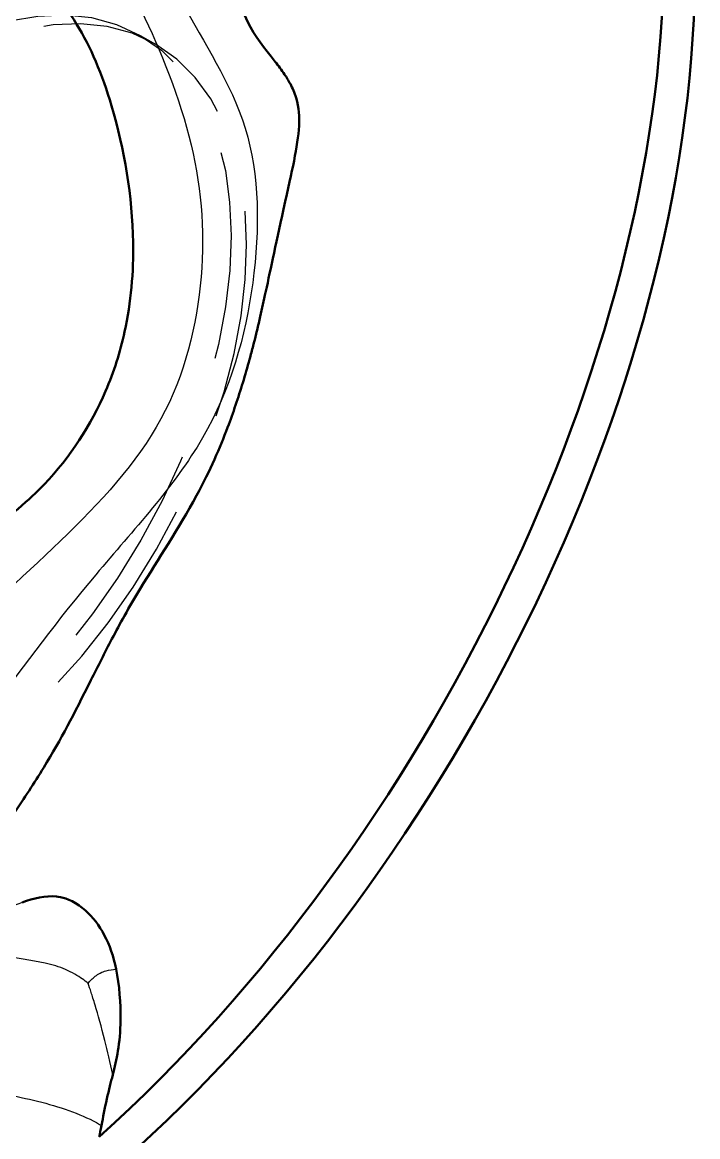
# Model space of a CAD drawing. Header units: millimetres. Extents: x 0 to 420, y 0 to 297.
# Drawn here: x 100.91 to 108.64, y 216.85 to 229.6 of the extents above; entities that cross this region are included whole.
import ezdxf

# ---------------------------------------------------------------- set-up
doc = ezdxf.new("R2010")
doc.units = ezdxf.units.MM
doc.header["$LTSCALE"] = 0.75
doc.linetypes.add('HIDDEN2', pattern=[4.7625, 3.175, -1.5875])
for name, color, linetype, lineweight in [('Hidden', 7, 'HIDDEN2', 25), ('Visible', 7, 'Continuous', 50), ('Visible Narrow', 7, 'Continuous', 25)]:
    doc.layers.add(name, color=color, linetype=linetype, lineweight=lineweight)

msp = doc.modelspace()

# ---------------------------------------------------------------- linework, layer by layer
at = {"layer": 'Hidden', "extrusion": (-2e-16, -0.817547, 0.575862)}
msp.add_line((102.2613, 229.449), (102.438, 229.3472), dxfattribs=at)
at = {"layer": 'Hidden'}
msp.add_ellipse((99.7661, 225.1161), major_axis=(2.4952, 4.3329), ratio=0.5780931, start_param=3.1415927, end_param=9.424778, dxfattribs=at)
at = {"layer": 'Hidden', "extrusion": (-9e-16, 5e-16, -1)}
msp.add_ellipse((99.9429, 225.0143), major_axis=(2.4952, 4.3329), ratio=0.5780931, start_param=-1.5707963, end_param=4.712389, dxfattribs=at)
at = {"layer": 'Hidden', "extrusion": (-9.5533e-12, 2.80756e-11, -1)}
msp.add_open_spline([(100.9138, 219.5299), (100.8051, 219.4911), (100.6975, 219.4437), (100.529, 219.3827), (100.4647, 219.3633), (100.4122, 219.3592)], degree=3, knots=[-0.24027293, -0.24027293, -0.24027293, -0.24027293, -0.09696711, -0.09696711, 0, 0, 0, 0], dxfattribs=at)
at = {"layer": 'Visible', "extrusion": (-6e-16, 3e-16, -1)}
for centre, start_param, end_param in [((99.4126, 225.3197), 0.7980702, 2.085304), ((99.7661, 225.1161), 0.779244, 2.0991988)]:
    msp.add_ellipse(centre, major_axis=(6.2379, 10.8323), ratio=0.5780931, start_param=start_param, end_param=end_param, dxfattribs=at)
at = {"layer": 'Visible'}
for points, knots in [([(100.3929, 219.8924), (100.4901, 220.0694), (100.6399, 220.2846), (100.9383, 220.7265), (101.0471, 220.8911), (101.3641, 221.4077), (101.4991, 221.6745), (101.7784, 222.2306), (101.8568, 222.3872), (101.9855, 222.6327), (102.0326, 222.7204), (102.1416, 222.9161), (102.1981, 223.0125), (102.4726, 223.4651), (102.6985, 223.8009), (103.0661, 224.4808), (103.1733, 224.7287), (103.3253, 225.1326), (103.3834, 225.3055), (103.4625, 225.5646), (103.4881, 225.6535), (103.5268, 225.7947), (103.5406, 225.8467), (103.5656, 225.9439), (103.5769, 225.9889), (103.6011, 226.0881), (103.6139, 226.1418), (103.6481, 226.2895), (103.6681, 226.3801), (103.7415, 226.7181), (103.8064, 227.0304), (103.9536, 227.6994), (103.9916, 227.8667), (104.0508, 228.1631), (104.0727, 228.2966), (104.0838, 228.5125), (104.0789, 228.6206), (104.0272, 228.7925), (104.0046, 228.8446), (103.9586, 228.9315), (103.9361, 228.9679), (103.879, 229.0526), (103.8417, 229.1016), (103.5518, 229.4715), (103.3963, 229.6207), (103.2089, 230.7373), (103.1811, 231.0039), (103.0747, 231.3469), (103.0263, 231.4597), (102.9264, 231.5763), (102.8862, 231.6087), (102.804, 231.6359), (102.7661, 231.6385), (102.7243, 231.6296)], [-8.4099444, -8.4099444, -8.4099444, -8.4099444, -7.8506595, -7.8506595, -7.4456087, -7.4456087, -6.6944674, -6.6944674, -6.3947145, -6.3947145, -6.2252554, -6.2252554, -6.015798, -6.015798, -5.3248129, -5.3248129, -4.7864892, -4.7864892, -4.4011617, -4.4011617, -4.1987797, -4.1987797, -4.0801262, -4.0801262, -3.9771271, -3.9771271, -3.85359, -3.85359, -3.6388579, -3.6388579, -3.087643, -3.087643, -2.7842859, -2.7842859, -2.47641, -2.47641, -2.2181084, -2.2181084, -2.0891422, -2.0891422, -1.987075, -1.987075, -1.8401168, -1.8401168, -0.7959004, -0.7959004, -0.3812753, -0.3812753, -0.1773681, -0.1773681, -0.0742902, -0.0742902, 0, 0, 0, 0]), ([(100.8303, 230.2731), (101.1463, 230.0912), (101.364, 229.8559), (101.6962, 229.316), (101.8264, 229.0049), (102.0819, 228.1459), (102.1726, 227.6027), (102.1868, 226.7423), (102.1588, 226.3972), (102.0332, 225.8255), (101.9617, 225.6003), (101.6987, 224.9893), (101.4629, 224.6253), (101.0574, 224.1987), (100.8335, 223.9787), (100.1123, 223.4978), (99.7703, 223.3086), (99.0522, 222.85), (98.705, 222.5779), (98.3509, 222.3489)], [-10.0385868, -10.0385868, -10.0385868, -10.0385868, -8.5388692, -8.5388692, -7.1229337, -7.1229337, -5.1782259, -5.1782259, -3.9208322, -3.9208322, -3.0669533, -3.0669533, -1.5519644, -1.5519644, -1.0103293, -1.0103293, -0.5751546, -0.5751546, 0, 0, 0, 0]), ([(101.9873, 218.7654), (101.9575, 218.9106), (101.9127, 219.0412), (101.793, 219.267), (101.7201, 219.3618), (101.6125, 219.4577), (101.5884, 219.4769), (101.4505, 219.5737), (101.3565, 219.5924), (101.179, 219.6113), (101.0455, 219.5769), (100.9138, 219.5299)], [-0.62605526, -0.62605526, -0.62605526, -0.62605526, -0.56397036, -0.56397036, -0.50411114, -0.50411114, -0.48779856, -0.48779856, -0.41400898, -0.41400898, -0.24027293, -0.24027293, -0.24027293, -0.24027293]), ([(101.8193, 216.9784), (101.838, 217.075), (101.8552, 217.167), (101.9042, 217.3871), (101.9265, 217.4727), (101.9476, 217.5567)], [-0.23303209, -0.23303209, -0.23303209, -0.23303209, -0.11146019, -0.11146019, 0, 0, 0, 0])]:
    msp.add_open_spline(points, degree=3, knots=knots, dxfattribs=at)
at = {"layer": 'Visible', "extrusion": (-6.1058e-12, 2.005e-13, -1)}
msp.add_open_spline([(101.9476, 217.5567), (101.9915, 217.7319), (102.0336, 217.9094), (102.0395, 218.3738), (102.0244, 218.5843), (101.9873, 218.7654)], degree=3, knots=[-0.75786415, -0.75786415, -0.75786415, -0.75786415, -0.30377787, -0.30377787, 0, 0, 0, 0], dxfattribs=at)
at = {"layer": 'Visible', "extrusion": (-1.56125e-09, 3.01847e-10, -1)}
msp.add_open_spline([(101.7942, 216.8498), (101.8014, 216.8859), (101.8092, 216.9261), (101.8193, 216.9784)], degree=3, dxfattribs=at)
at = {"layer": 'Visible Narrow'}
for points, knots in [([(102.3106, 231.0705), (102.3567, 230.7765), (102.6636, 229.8045), (103.6196, 228.4738), (103.6373, 226.6122), (103.1233, 224.7898), (101.711, 223.2853), (100.7456, 221.9947), (100.1339, 221.1291), (99.8777, 220.7687), (99.7442, 220.584), (99.6966, 220.5191), (99.5952, 220.3826), (99.5414, 220.311), (99.4953, 220.2516)], [-7, -7, -7, -7, -6, -5, -4, -3, -2, -1, -0.5, -0.25, -0.25, -0.125, -0.125, 0, 0, 0, 0]), ([(101.4408, 230.8255), (101.4889, 230.7997), (101.5398, 230.7639), (101.6316, 230.6923), (101.6726, 230.6563), (101.7805, 230.5484), (101.9672, 230.3187), (102.3355, 229.6505), (102.911, 228.2905), (103.0497, 226.7054), (102.6378, 224.9997), (101.3904, 223.6585), (100.1521, 222.5756), (99.4873, 221.9822), (99.2252, 221.7623), (99.0963, 221.6581), (99.0536, 221.6243), (98.9688, 221.5585), (98.9265, 221.5266), (98.8844, 221.4956)], [0, 0, 0, 0, 0.125, 0.125, 0.25, 0.25, 0.5, 1, 2, 3, 4, 5, 6, 6.5, 6.75, 6.75, 6.875, 6.875, 7, 7, 7, 7]), ([(101.6675, 218.6038), (101.6453, 218.6222), (101.6245, 218.6388), (101.5749, 218.6732), (101.5462, 218.691), (101.4482, 218.7462), (101.2253, 218.8445), (100.8028, 218.8862), (100.3115, 219.0194), (99.9942, 219.1159), (99.8266, 219.165), (99.7667, 219.1816), (99.6388, 219.2155), (99.5708, 219.2328), (99.5141, 219.2459)], [-2, -2, -2, -2, -1.875, -1.875, -1.75, -1.75, -1.5, -1, -0.5, -0.25, -0.25, -0.125, -0.125, 0, 0, 0, 0]), ([(101.6675, 218.6038), (101.6786, 218.6184), (101.689, 218.6316), (101.7146, 218.6583), (101.7299, 218.6718), (101.7828, 218.713), (101.8559, 218.7524), (101.9467, 218.7638), (101.9873, 218.7654)], [0, 0, 0, 0, 0.125, 0.125, 0.25, 0.25, 0.5, 0.68404957, 0.68404957, 0.68404957, 0.68404957]), ([(100.761, 217.326), (101.0134, 217.2812), (101.3903, 217.1854), (101.7044, 217.0447), (101.805, 216.987), (101.8122, 216.9827), (101.8193, 216.9784)], [1, 1, 1, 1, 1.5, 1.75, 1.75, 1.76946664, 1.76946664, 1.76946664, 1.76946664])]:
    msp.add_open_spline(points, degree=3, knots=knots, dxfattribs=at)
at = {"layer": 'Visible Narrow', "extrusion": (-1.3467e-11, -4.0363e-12, -1)}
msp.add_open_spline([(101.9476, 217.5567), (101.9197, 217.6984), (101.8485, 218), (101.7797, 218.2435), (101.7291, 218.4124), (101.7143, 218.4604), (101.689, 218.5397), (101.6785, 218.571), (101.6675, 218.6038)], degree=3, knots=[0.30573593, 0.30573593, 0.30573593, 0.30573593, 0.5, 0.75, 0.75, 0.875, 0.875, 1, 1, 1, 1], dxfattribs=at)

doc.saveas('drawing.dxf')
